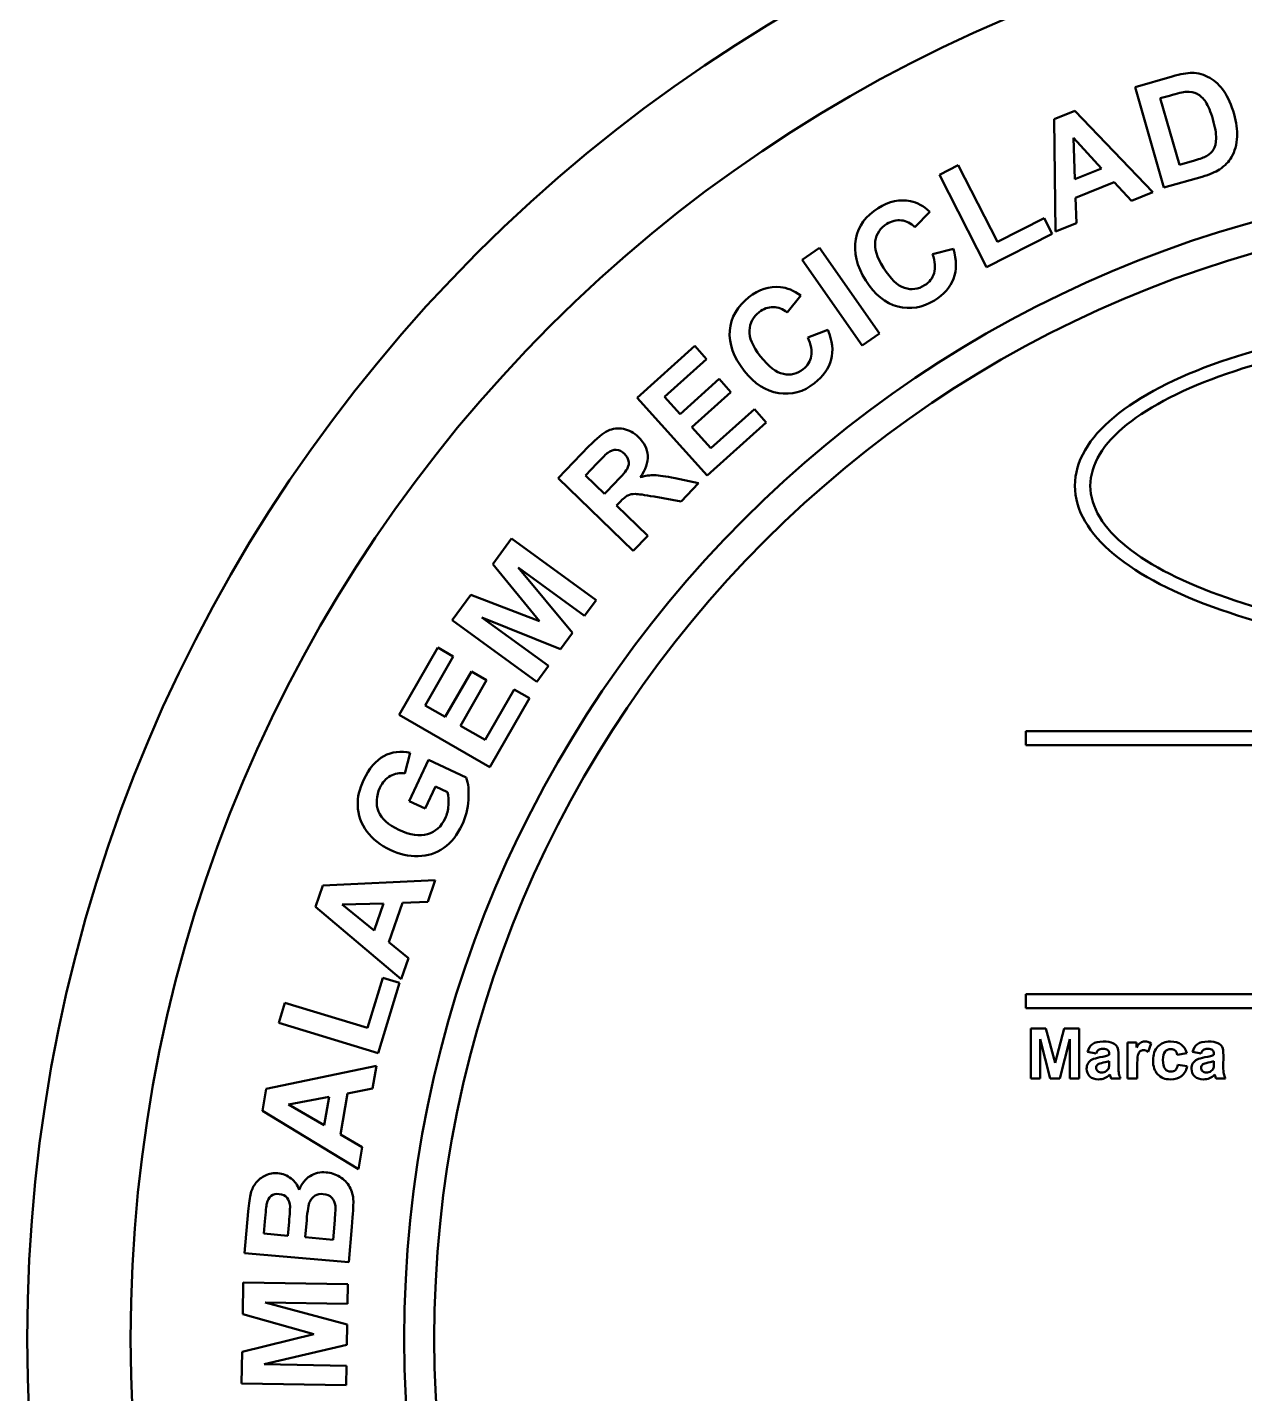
# Model space of a CAD drawing. Extents: x 0 to 900, y 0 to 581.
# Drawn here: x 578 to 664.4, y 382.8 to 479.8 of the extents above; entities that cross this region are included whole.
import ezdxf

# ---------------------------------------------------------------- set-up
doc = ezdxf.new("R2010")
doc.units = 0
doc.header["$LTSCALE"] = 2
doc.layers.add('AM_0', color=7, linetype='CONTINUOUS', lineweight=50)

msp = doc.modelspace()

# ---------------------------------------------------------------- linework, layer by layer
at = {"layer": 'AM_0'}
for radius in [109, 101.675]:
    msp.add_circle((687.029, 386.739), radius, dxfattribs=at)
msp.add_ellipse((687.029, 386.739), major_axis=(80.119, 0), ratio=0.999993, start_param=4.712389, end_param=10.995574, dxfattribs=at)
for points in [[(656.656, 475.587), (656.656, 475.587), (659.288, 476.342), (659.288, 476.342)], [(659.288, 476.342), (659.882, 476.512), (660.346, 476.597), (660.685, 476.595)], [(660.685, 476.595), (661.139, 476.592), (661.56, 476.475), (661.948, 476.245)], [(661.948, 476.245), (662.337, 476.017), (662.675, 475.697), (662.962, 475.286)], [(658.702, 468.452), (658.702, 468.452), (656.656, 475.587), (656.656, 475.587)], [(660.29, 475.249), (660.076, 475.237), (659.676, 475.146), (659.088, 474.978)], [(661.055, 475.104), (660.831, 475.22), (660.576, 475.268), (660.29, 475.249)], [(662.962, 475.286), (663.247, 474.874), (663.486, 474.335), (663.678, 473.666)], [(659.088, 474.978), (659.088, 474.978), (658.442, 474.792), (658.442, 474.792)], [(658.442, 474.792), (658.442, 474.792), (659.797, 470.068), (659.797, 470.068)], [(661.661, 474.531), (661.479, 474.798), (661.276, 474.99), (661.055, 475.104)], [(662.171, 473.304), (662.013, 473.855), (661.842, 474.263), (661.661, 474.531)], [(650.911, 473.307), (650.911, 473.307), (652.381, 473.901), (652.381, 473.901)], [(651.011, 465.343), (651.011, 465.343), (650.911, 473.307), (650.911, 473.307)], [(652.381, 473.901), (652.381, 473.901), (657.917, 468.133), (657.917, 468.133)], [(662.4, 471.954), (662.405, 472.301), (662.329, 472.752), (662.171, 473.304)], [(663.678, 473.666), (663.846, 473.079), (663.919, 472.552), (663.894, 472.084)], [(652.278, 471.992), (652.278, 471.992), (652.381, 469.062), (652.381, 469.062)], [(654.258, 469.821), (654.258, 469.821), (652.278, 471.992), (652.278, 471.992)], [(662.221, 471.157), (662.335, 471.341), (662.394, 471.607), (662.4, 471.954)], [(663.894, 472.084), (663.865, 471.515), (663.732, 471.022), (663.491, 470.606)], [(659.797, 470.068), (659.797, 470.068), (660.871, 470.376), (660.871, 470.376)], [(660.871, 470.376), (661.274, 470.492), (661.558, 470.597), (661.724, 470.695)], [(661.724, 470.695), (661.94, 470.819), (662.106, 470.973), (662.221, 471.157)], [(663.491, 470.606), (663.312, 470.291), (663.029, 470.004), (662.643, 469.746)], [(642.77, 469.36), (642.77, 469.36), (644.105, 470.04), (644.105, 470.04)], [(644.105, 470.04), (644.105, 470.04), (646.879, 464.595), (646.879, 464.595)], [(652.381, 469.062), (652.381, 469.062), (654.258, 469.821), (654.258, 469.821)], [(662.643, 469.746), (662.355, 469.554), (661.944, 469.382), (661.411, 469.229)], [(646.112, 462.8), (646.112, 462.8), (642.77, 469.36), (642.77, 469.36)], [(655.172, 468.843), (655.172, 468.843), (652.421, 467.731), (652.421, 467.731)], [(656.404, 467.522), (656.404, 467.522), (655.172, 468.843), (655.172, 468.843)], [(661.411, 469.229), (661.411, 469.229), (658.702, 468.452), (658.702, 468.452)], [(638.419, 467.001), (639.188, 467.482), (639.956, 467.646), (640.721, 467.49)], [(640.721, 467.49), (641.176, 467.402), (641.632, 467.149), (642.09, 466.734)], [(652.421, 467.731), (652.421, 467.731), (652.485, 465.938), (652.485, 465.938)], [(657.917, 468.133), (657.917, 468.133), (656.404, 467.522), (656.404, 467.522)], [(636.828, 464.799), (637.007, 465.716), (637.536, 466.45), (638.419, 467.001)], [(642.09, 466.734), (642.09, 466.734), (641.019, 465.647), (641.019, 465.647)], [(639.033, 465.875), (638.567, 465.584), (638.291, 465.18), (638.211, 464.663)], [(640.07, 466.13), (639.716, 466.171), (639.37, 466.086), (639.033, 465.875)], [(641.019, 465.647), (640.742, 465.928), (640.425, 466.089), (640.07, 466.13)], [(646.879, 464.595), (646.879, 464.595), (650.199, 466.287), (650.199, 466.287)], [(650.199, 466.287), (650.199, 466.287), (650.767, 465.172), (650.767, 465.172)], [(652.485, 465.938), (652.485, 465.938), (651.011, 465.343), (651.011, 465.343)], [(637.542, 461.85), (636.887, 462.898), (636.65, 463.881), (636.828, 464.799)], [(638.211, 464.663), (638.13, 464.147), (638.323, 463.515), (638.792, 462.764)], [(650.767, 465.172), (650.767, 465.172), (646.112, 462.8), (646.112, 462.8)], [(633.018, 463.327), (633.018, 463.327), (634.245, 464.186), (634.245, 464.186)], [(634.245, 464.186), (634.245, 464.186), (638.502, 458.106), (638.502, 458.106)], [(642.278, 463.73), (642.278, 463.73), (643.753, 464.11), (643.753, 464.11)], [(642.386, 462.39), (642.496, 462.756), (642.459, 463.203), (642.278, 463.73)], [(643.753, 464.11), (643.993, 463.304), (643.998, 462.598), (643.768, 461.989)], [(637.275, 457.247), (637.275, 457.247), (633.018, 463.327), (633.018, 463.327)], [(638.792, 462.764), (639.29, 461.968), (639.786, 461.49), (640.284, 461.333)], [(639.812, 460.013), (638.917, 460.249), (638.16, 460.861), (637.542, 461.85)], [(641.716, 461.522), (642.054, 461.734), (642.278, 462.022), (642.386, 462.39)], [(643.768, 461.989), (643.537, 461.383), (643.083, 460.867), (642.408, 460.445)], [(629.239, 460.667), (629.954, 461.226), (630.7, 461.469), (631.477, 461.394)], [(631.477, 461.394), (631.939, 461.354), (632.419, 461.15), (632.918, 460.785)], [(632.918, 460.785), (632.918, 460.785), (631.966, 459.592), (631.966, 459.592)], [(640.284, 461.333), (640.781, 461.173), (641.259, 461.237), (641.716, 461.522)], [(627.887, 458.311), (627.969, 459.241), (628.419, 460.027), (629.239, 460.667)], [(630.972, 459.973), (630.615, 459.977), (630.28, 459.856), (629.967, 459.611)], [(631.966, 459.592), (631.661, 459.843), (631.33, 459.97), (630.972, 459.973)], [(642.408, 460.445), (641.572, 459.923), (640.706, 459.779), (639.812, 460.013)], [(629.967, 459.611), (629.534, 459.273), (629.303, 458.842), (629.277, 458.32)], [(662.73, 456.1), (668.969, 458.269), (677.567, 459.614), (687.029, 459.614)], [(628.905, 455.453), (628.144, 456.426), (627.806, 457.379), (627.887, 458.311)], [(629.277, 458.32), (629.25, 457.799), (629.508, 457.19), (630.053, 456.492)], [(633.419, 457.817), (633.419, 457.817), (634.846, 458.349), (634.846, 458.349)], [(633.667, 456.496), (633.738, 456.871), (633.654, 457.312), (633.419, 457.817)], [(634.846, 458.349), (635.169, 457.573), (635.248, 456.871), (635.082, 456.242)], [(638.502, 458.106), (638.502, 458.106), (637.275, 457.247), (637.275, 457.247)], [(687.029, 458.682), (677.709, 458.682), (669.256, 457.364), (663.14, 455.237)], [(621.308, 453.53), (621.308, 453.53), (625.397, 457.212), (625.397, 457.212)], [(625.397, 457.212), (625.397, 457.212), (626.237, 456.278), (626.237, 456.278)], [(626.237, 456.278), (626.237, 456.278), (623.262, 453.599), (623.262, 453.599)], [(630.053, 456.492), (630.631, 455.753), (631.175, 455.329), (631.686, 455.224)], [(633.091, 455.563), (633.405, 455.809), (633.597, 456.119), (633.667, 456.496)], [(635.082, 456.242), (634.916, 455.615), (634.519, 455.054), (633.891, 454.564)], [(624.362, 452.377), (624.362, 452.377), (627.131, 454.87), (627.131, 454.87)], [(627.131, 454.87), (627.131, 454.87), (627.967, 453.941), (627.967, 453.941)], [(631.355, 453.863), (630.441, 454.004), (629.623, 454.534), (628.905, 455.453)], [(631.686, 455.224), (632.198, 455.118), (632.666, 455.231), (633.091, 455.563)], [(627.967, 453.941), (627.967, 453.941), (625.198, 451.448), (625.198, 451.448)], [(633.891, 454.564), (633.115, 453.957), (632.269, 453.724), (631.355, 453.863)], [(626.274, 448.015), (626.274, 448.015), (621.308, 453.53), (621.308, 453.53)], [(623.262, 453.599), (623.262, 453.599), (624.362, 452.377), (624.362, 452.377)], [(626.55, 449.947), (626.55, 449.947), (629.631, 452.721), (629.631, 452.721)], [(629.631, 452.721), (629.631, 452.721), (630.468, 451.791), (630.468, 451.791)], [(617.886, 450.089), (618.437, 450.66), (618.885, 451.027), (619.231, 451.193)], [(619.231, 451.193), (619.576, 451.359), (619.947, 451.402), (620.342, 451.321)], [(620.342, 451.321), (620.738, 451.239), (621.092, 451.046), (621.408, 450.741)], [(625.198, 451.448), (625.198, 451.448), (626.55, 449.947), (626.55, 449.947)], [(630.468, 451.791), (630.468, 451.791), (626.274, 448.015), (626.274, 448.015)], [(615.694, 447.819), (615.694, 447.819), (617.886, 450.089), (617.886, 450.089)], [(621.408, 450.741), (621.808, 450.354), (622.026, 449.916), (622.06, 449.429)], [(619.229, 449.636), (619.133, 449.56), (618.874, 449.303), (618.451, 448.866)], [(619.831, 449.84), (619.628, 449.851), (619.428, 449.782), (619.229, 449.636)], [(620.405, 449.564), (620.225, 449.738), (620.034, 449.829), (619.831, 449.84)], [(620.7, 449.068), (620.663, 449.243), (620.566, 449.409), (620.405, 449.564)], [(620.635, 448.547), (620.715, 448.717), (620.736, 448.891), (620.7, 449.068)], [(622.06, 449.429), (622.093, 448.943), (621.917, 448.43), (621.532, 447.897)], [(618.451, 448.866), (618.451, 448.866), (617.64, 448.025), (617.64, 448.025)], [(619.763, 447.515), (620.262, 448.032), (620.553, 448.376), (620.635, 448.547)], [(621.033, 442.664), (621.033, 442.664), (615.694, 447.819), (615.694, 447.819)], [(617.64, 448.025), (617.64, 448.025), (618.993, 446.718), (618.993, 446.718)], [(618.993, 446.718), (618.993, 446.718), (619.763, 447.515), (619.763, 447.515)], [(621.532, 447.897), (621.894, 447.998), (622.23, 448.047), (622.539, 448.041)], [(622.539, 448.041), (622.848, 448.036), (623.333, 447.961), (623.997, 447.818)], [(623.997, 447.818), (623.997, 447.818), (625.669, 447.464), (625.669, 447.464)], [(625.669, 447.464), (625.669, 447.464), (624.424, 446.175), (624.424, 446.175)], [(620.641, 446.598), (620.49, 446.522), (620.296, 446.361), (620.056, 446.113)], [(624.424, 446.175), (624.424, 446.175), (622.509, 446.518), (622.509, 446.518)], [(620.056, 446.113), (620.056, 446.113), (619.846, 445.895), (619.846, 445.895)], [(619.846, 445.895), (619.846, 445.895), (622.075, 443.743), (622.075, 443.743)], [(611.077, 441.723), (611.077, 441.723), (612.399, 443.542), (612.399, 443.542)], [(612.399, 443.542), (612.399, 443.542), (618.403, 439.18), (618.403, 439.18)], [(622.075, 443.743), (622.075, 443.743), (621.033, 442.664), (621.033, 442.664)], [(614.391, 437.671), (614.391, 437.671), (611.077, 441.723), (611.077, 441.723)], [(612.859, 441.488), (612.859, 441.488), (616.719, 436.862), (616.719, 436.862)], [(617.585, 438.054), (617.585, 438.054), (612.859, 441.488), (612.859, 441.488)], [(608.185, 437.743), (608.185, 437.743), (609.504, 439.558), (609.504, 439.558)], [(609.504, 439.558), (609.504, 439.558), (614.391, 437.671), (614.391, 437.671)], [(618.403, 439.18), (618.403, 439.18), (617.585, 438.054), (617.585, 438.054)], [(614.19, 433.381), (614.19, 433.381), (608.185, 437.743), (608.185, 437.743)], [(610.281, 437.94), (610.281, 437.94), (615.007, 434.506), (615.007, 434.506)], [(615.871, 435.694), (615.871, 435.694), (610.281, 437.94), (610.281, 437.94)], [(616.719, 436.862), (616.719, 436.862), (615.871, 435.694), (615.871, 435.694)], [(604.422, 431.034), (604.422, 431.034), (607.173, 435.799), (607.173, 435.799)], [(607.173, 435.799), (607.173, 435.799), (608.261, 435.171), (608.261, 435.171)], [(608.261, 435.171), (608.261, 435.171), (606.258, 431.704), (606.258, 431.704)], [(615.007, 434.506), (615.007, 434.506), (614.19, 433.381), (614.19, 433.381)], [(607.683, 430.881), (607.683, 430.881), (609.546, 434.107), (609.546, 434.107)], [(609.546, 434.107), (609.546, 434.107), (610.628, 433.483), (610.628, 433.483)], [(610.628, 433.483), (610.628, 433.483), (608.765, 430.256), (608.765, 430.256)], [(610.515, 429.246), (610.515, 429.246), (612.587, 432.836), (612.587, 432.836)], [(612.587, 432.836), (612.587, 432.836), (613.671, 432.211), (613.671, 432.211)], [(606.258, 431.704), (606.258, 431.704), (607.683, 430.881), (607.683, 430.881)], [(613.671, 432.211), (613.671, 432.211), (610.849, 427.323), (610.849, 427.323)], [(610.849, 427.323), (610.849, 427.323), (604.422, 431.034), (604.422, 431.034)], [(608.765, 430.256), (608.765, 430.256), (610.515, 429.246), (610.515, 429.246)], [(648.903, 428.872), (648.903, 428.872), (648.903, 429.86), (648.903, 429.86)], [(648.903, 429.86), (648.903, 429.86), (725.156, 429.86), (725.156, 429.86)], [(725.156, 428.872), (725.156, 428.872), (648.903, 428.872), (648.903, 428.872)], [(601.895, 426.392), (602.284, 427.226), (602.764, 427.798), (603.332, 428.103)], [(603.332, 428.103), (603.902, 428.409), (604.527, 428.486), (605.208, 428.332)], [(605.208, 428.332), (605.208, 428.332), (604.832, 426.866), (604.832, 426.866)], [(605.14, 424.907), (605.14, 424.907), (606.505, 427.834), (606.505, 427.834)], [(606.505, 427.834), (606.505, 427.834), (609.185, 426.584), (609.185, 426.584)], [(604.832, 426.866), (604.456, 426.925), (604.112, 426.868), (603.798, 426.696)], [(601.479, 424.625), (601.456, 425.16), (601.596, 425.749), (601.895, 426.392)], [(603.056, 425.85), (602.779, 425.257), (602.747, 424.698), (602.959, 424.172)], [(603.798, 426.696), (603.485, 426.523), (603.238, 426.242), (603.056, 425.85)], [(606.999, 425.933), (606.999, 425.933), (606.274, 424.378), (606.274, 424.378)], [(607.853, 425.535), (607.853, 425.535), (606.999, 425.933), (606.999, 425.933)], [(609.185, 426.584), (609.327, 426.171), (609.378, 425.646), (609.336, 425.008)], [(606.274, 424.378), (606.274, 424.378), (605.14, 424.907), (605.14, 424.907)], [(607.915, 424.61), (607.937, 424.947), (607.915, 425.256), (607.853, 425.535)], [(609.336, 425.008), (609.292, 424.37), (609.142, 423.775), (608.885, 423.222)], [(602.129, 422.751), (601.723, 423.299), (601.505, 423.923), (601.479, 424.625)], [(602.959, 424.172), (603.173, 423.645), (603.65, 423.211), (604.39, 422.866)], [(607.683, 423.675), (607.816, 423.96), (607.893, 424.272), (607.915, 424.61)], [(604.39, 422.866), (605.187, 422.494), (605.87, 422.391), (606.435, 422.561)], [(606.435, 422.561), (606.999, 422.728), (607.415, 423.101), (607.683, 423.675)], [(608.885, 423.222), (608.557, 422.519), (608.123, 421.973), (607.585, 421.588)], [(603.792, 421.44), (603.092, 421.766), (602.537, 422.204), (602.129, 422.751)], [(605.768, 420.999), (605.096, 420.992), (604.438, 421.139), (603.792, 421.44)], [(607.585, 421.588), (607.045, 421.203), (606.44, 421.006), (605.768, 420.999)], [(599.001, 418.906), (599.001, 418.906), (606.986, 419.3), (606.986, 419.3)], [(606.986, 419.3), (606.986, 419.3), (606.455, 417.757), (606.455, 417.757)], [(598.485, 417.407), (598.485, 417.407), (599.001, 418.906), (599.001, 418.906)], [(604.562, 412.258), (604.562, 412.258), (598.485, 417.407), (598.485, 417.407)], [(603.312, 417.646), (603.312, 417.646), (600.374, 417.576), (600.374, 417.576)], [(600.374, 417.576), (600.374, 417.576), (602.653, 415.731), (602.653, 415.731)], [(602.653, 415.731), (602.653, 415.731), (603.312, 417.646), (603.312, 417.646)], [(604.65, 417.694), (604.65, 417.694), (603.684, 414.888), (603.684, 414.888)], [(606.455, 417.757), (606.455, 417.757), (604.65, 417.694), (604.65, 417.694)], [(603.684, 414.888), (603.684, 414.888), (605.079, 413.761), (605.079, 413.761)], [(605.079, 413.761), (605.079, 413.761), (604.562, 412.258), (604.562, 412.258)], [(602.161, 408.803), (602.161, 408.803), (603.25, 412.366), (603.25, 412.366)], [(603.25, 412.366), (603.25, 412.366), (604.446, 412), (604.446, 412)], [(604.446, 412), (604.446, 412), (602.919, 407.004), (602.919, 407.004)], [(595.879, 409.157), (595.879, 409.157), (596.317, 410.589), (596.317, 410.589)], [(596.317, 410.589), (596.317, 410.589), (602.161, 408.803), (602.161, 408.803)], [(648.903, 410.217), (648.903, 410.217), (648.903, 411.205), (648.903, 411.205)], [(648.903, 411.205), (648.903, 411.205), (725.156, 411.205), (725.156, 411.205)], [(725.156, 410.217), (725.156, 410.217), (648.903, 410.217), (648.903, 410.217)], [(602.919, 407.004), (602.919, 407.004), (595.879, 409.157), (595.879, 409.157)], [(649.255, 408.76), (649.255, 408.76), (650.327, 408.76), (650.327, 408.76)], [(649.255, 405.211), (649.255, 405.211), (649.255, 408.76), (649.255, 408.76)], [(650.327, 408.76), (650.327, 408.76), (650.971, 406.339), (650.971, 406.339)], [(650.971, 406.339), (650.971, 406.339), (651.607, 408.76), (651.607, 408.76)], [(651.607, 408.76), (651.607, 408.76), (652.682, 408.76), (652.682, 408.76)], [(652.682, 408.76), (652.682, 408.76), (652.682, 405.211), (652.682, 405.211)], [(649.92, 408.004), (649.92, 408.004), (649.92, 405.211), (649.92, 405.211)], [(650.622, 405.211), (650.622, 405.211), (649.92, 408.004), (649.92, 408.004)], [(652.017, 408.004), (652.017, 408.004), (651.312, 405.211), (651.312, 405.211)], [(652.017, 405.211), (652.017, 405.211), (652.017, 408.004), (652.017, 408.004)], [(653.28, 407.109), (653.35, 407.357), (653.469, 407.541), (653.638, 407.661)], [(655.071, 407.732), (655.219, 407.66), (655.324, 407.569), (655.385, 407.458)], [(655.385, 407.458), (655.445, 407.347), (655.475, 407.145), (655.475, 406.849)], [(656.117, 407.781), (656.117, 407.781), (656.749, 407.781), (656.749, 407.781)], [(656.117, 405.211), (656.117, 405.211), (656.117, 407.781), (656.117, 407.781)], [(656.749, 407.781), (656.749, 407.781), (656.749, 407.416), (656.749, 407.416)], [(656.749, 407.416), (656.857, 407.589), (656.954, 407.703), (657.04, 407.757)], [(657.782, 407.711), (657.782, 407.711), (657.572, 407.119), (657.572, 407.119)], [(659.919, 407.637), (660.103, 407.503), (660.236, 407.297), (660.317, 407.021)], [(660.724, 407.109), (660.793, 407.357), (660.912, 407.541), (661.082, 407.661)], [(662.515, 407.732), (662.663, 407.66), (662.768, 407.569), (662.828, 407.458)], [(662.828, 407.458), (662.889, 407.347), (662.919, 407.145), (662.919, 406.849)], [(653.897, 406.997), (653.897, 406.997), (653.28, 407.109), (653.28, 407.109)], [(653.314, 406.301), (653.383, 406.415), (653.481, 406.502), (653.606, 406.563)], [(653.606, 406.563), (653.731, 406.623), (653.911, 406.676), (654.147, 406.721)], [(654.062, 407.247), (653.994, 407.2), (653.94, 407.117), (653.897, 406.997)], [(654.147, 406.721), (654.464, 406.781), (654.685, 406.837), (654.807, 406.888)], [(654.807, 406.445), (654.72, 406.416), (654.582, 406.382), (654.393, 406.341)], [(654.807, 406.956), (654.807, 407.087), (654.775, 407.18), (654.71, 407.236)], [(654.807, 406.888), (654.807, 406.888), (654.807, 406.956), (654.807, 406.956)], [(654.807, 406.31), (654.807, 406.31), (654.807, 406.445), (654.807, 406.445)], [(655.475, 406.849), (655.475, 406.849), (655.468, 406.055), (655.468, 406.055)], [(656.855, 406.867), (656.817, 406.729), (656.798, 406.442), (656.798, 406.005)], [(657.011, 407.151), (656.944, 407.099), (656.892, 407.004), (656.855, 406.867)], [(659.646, 406.901), (659.624, 407.034), (659.573, 407.135), (659.493, 407.203)], [(660.317, 407.021), (660.317, 407.021), (659.646, 406.901), (659.646, 406.901)], [(661.341, 406.997), (661.341, 406.997), (660.724, 407.109), (660.724, 407.109)], [(660.758, 406.301), (660.827, 406.415), (660.925, 406.502), (661.049, 406.563)], [(661.049, 406.563), (661.174, 406.623), (661.355, 406.676), (661.59, 406.721)], [(661.505, 407.247), (661.438, 407.2), (661.383, 407.117), (661.341, 406.997)], [(661.59, 406.721), (661.908, 406.781), (662.129, 406.837), (662.251, 406.888)], [(662.251, 406.445), (662.164, 406.416), (662.026, 406.382), (661.837, 406.341)], [(662.251, 406.956), (662.251, 407.087), (662.219, 407.18), (662.154, 407.236)], [(662.251, 406.888), (662.251, 406.888), (662.251, 406.956), (662.251, 406.956)], [(662.251, 406.31), (662.251, 406.31), (662.251, 406.445), (662.251, 406.445)], [(662.919, 406.849), (662.919, 406.849), (662.912, 406.055), (662.912, 406.055)], [(594.992, 404.475), (594.992, 404.475), (602.817, 406.114), (602.817, 406.114)], [(602.817, 406.114), (602.817, 406.114), (602.534, 404.507), (602.534, 404.507)], [(654.393, 406.341), (654.205, 406.301), (654.082, 406.261), (654.023, 406.223)], [(654.861, 405.492), (654.744, 405.379), (654.62, 405.294), (654.488, 405.237)], [(654.619, 405.753), (654.701, 405.814), (654.755, 405.889), (654.781, 405.978)], [(654.781, 405.978), (654.799, 406.036), (654.807, 406.147), (654.807, 406.31)], [(654.885, 405.412), (654.874, 405.452), (654.866, 405.479), (654.861, 405.492)], [(654.95, 405.211), (654.933, 405.256), (654.91, 405.323), (654.885, 405.412)], [(655.468, 406.055), (655.468, 405.83), (655.479, 405.663), (655.501, 405.555)], [(655.501, 405.555), (655.523, 405.449), (655.564, 405.333), (655.623, 405.211)], [(656.798, 406.005), (656.798, 406.005), (656.798, 405.211), (656.798, 405.211)], [(659.508, 405.817), (659.591, 405.891), (659.649, 406.017), (659.683, 406.196)], [(659.683, 406.196), (659.683, 406.196), (660.351, 406.083), (660.351, 406.083)], [(660.351, 406.083), (660.282, 405.776), (660.148, 405.544), (659.951, 405.388)], [(661.837, 406.341), (661.648, 406.301), (661.525, 406.261), (661.467, 406.223)], [(662.305, 405.492), (662.188, 405.379), (662.064, 405.294), (661.932, 405.237)], [(662.062, 405.753), (662.145, 405.814), (662.199, 405.889), (662.224, 405.978)], [(662.224, 405.978), (662.243, 406.036), (662.251, 406.147), (662.251, 406.31)], [(662.328, 405.412), (662.318, 405.452), (662.309, 405.479), (662.305, 405.492)], [(662.394, 405.211), (662.376, 405.256), (662.354, 405.323), (662.328, 405.412)], [(662.912, 406.055), (662.912, 405.83), (662.923, 405.663), (662.945, 405.555)], [(662.945, 405.555), (662.966, 405.449), (663.008, 405.333), (663.067, 405.211)], [(594.716, 402.915), (594.716, 402.915), (594.992, 404.475), (594.992, 404.475)], [(602.534, 404.507), (602.534, 404.507), (600.76, 404.162), (600.76, 404.162)], [(649.92, 405.211), (649.92, 405.211), (649.255, 405.211), (649.255, 405.211)], [(651.312, 405.211), (651.312, 405.211), (650.622, 405.211), (650.622, 405.211)], [(652.682, 405.211), (652.682, 405.211), (652.017, 405.211), (652.017, 405.211)], [(655.623, 405.211), (655.623, 405.211), (654.95, 405.211), (654.95, 405.211)], [(656.798, 405.211), (656.798, 405.211), (656.117, 405.211), (656.117, 405.211)], [(663.067, 405.211), (663.067, 405.211), (662.394, 405.211), (662.394, 405.211)], [(599.446, 403.906), (599.446, 403.906), (596.556, 403.377), (596.556, 403.377)], [(599.095, 401.911), (599.095, 401.911), (599.446, 403.906), (599.446, 403.906)], [(600.76, 404.162), (600.76, 404.162), (600.245, 401.24), (600.245, 401.24)], [(601.523, 398.779), (601.523, 398.779), (594.716, 402.915), (594.716, 402.915)], [(596.556, 403.377), (596.556, 403.377), (599.095, 401.911), (599.095, 401.911)], [(600.245, 401.24), (600.245, 401.24), (601.8, 400.345), (601.8, 400.345)], [(601.8, 400.345), (601.8, 400.345), (601.523, 398.779), (601.523, 398.779)], [(593.895, 397.08), (593.968, 397.363), (594.092, 397.61), (594.267, 397.824)], [(594.267, 397.824), (594.442, 398.038), (594.663, 398.208), (594.935, 398.336)], [(594.935, 398.336), (595.205, 398.465), (595.5, 398.516), (595.819, 398.488)], [(595.819, 398.488), (596.165, 398.458), (596.475, 398.337), (596.748, 398.126)], [(596.748, 398.126), (597.021, 397.913), (597.216, 397.641), (597.332, 397.31)], [(597.332, 397.31), (597.502, 397.747), (597.757, 398.075), (598.093, 398.289)], [(598.093, 398.289), (598.431, 398.504), (598.813, 398.592), (599.24, 398.555)], [(599.24, 398.555), (599.576, 398.525), (599.896, 398.419), (600.201, 398.235)], [(600.201, 398.235), (600.504, 398.05), (600.74, 397.814), (600.906, 397.528)], [(593.706, 395.776), (593.758, 396.361), (593.82, 396.796), (593.895, 397.08)], [(595.329, 396.878), (595.175, 396.763), (595.073, 396.583), (595.022, 396.337)], [(595.903, 397.017), (595.674, 397.037), (595.483, 396.991), (595.329, 396.878)], [(596.463, 396.747), (596.329, 396.906), (596.143, 396.996), (595.903, 397.017)], [(596.673, 396.122), (596.666, 396.379), (596.596, 396.588), (596.463, 396.747)], [(598.456, 396.906), (598.291, 396.811), (598.164, 396.666), (598.076, 396.469)], [(599.034, 397.018), (598.813, 397.038), (598.62, 396.999), (598.456, 396.906)], [(599.645, 396.753), (599.5, 396.907), (599.296, 396.995), (599.034, 397.018)], [(599.891, 396.185), (599.871, 396.411), (599.787, 396.6), (599.645, 396.753)], [(600.906, 397.528), (601.071, 397.241), (601.159, 396.897), (601.169, 396.495)], [(593.448, 392.82), (593.448, 392.82), (593.706, 395.776), (593.706, 395.776)], [(595.022, 396.337), (594.992, 396.191), (594.946, 395.766), (594.884, 395.064)], [(596.604, 395.035), (596.655, 395.617), (596.678, 395.979), (596.673, 396.122)], [(598.076, 396.469), (597.988, 396.272), (597.914, 395.833), (597.855, 395.155)], [(599.847, 395.157), (599.894, 395.696), (599.91, 396.038), (599.891, 396.185)], [(601.169, 396.495), (601.173, 396.245), (601.138, 395.643), (601.062, 394.69)], [(594.884, 395.064), (594.884, 395.064), (594.809, 394.207), (594.809, 394.207)], [(596.519, 394.057), (596.519, 394.057), (596.604, 395.035), (596.604, 395.035)], [(597.855, 395.155), (597.855, 395.155), (597.75, 393.949), (597.75, 393.949)], [(599.726, 393.777), (599.726, 393.777), (599.847, 395.157), (599.847, 395.157)], [(594.809, 394.207), (594.809, 394.207), (596.519, 394.057), (596.519, 394.057)], [(597.75, 393.949), (597.75, 393.949), (599.726, 393.777), (599.726, 393.777)], [(601.062, 394.69), (601.062, 394.69), (600.841, 392.173), (600.841, 392.173)], [(600.841, 392.173), (600.841, 392.173), (593.448, 392.82), (593.448, 392.82)], [(593.318, 388.491), (593.318, 388.491), (593.358, 390.739), (593.358, 390.739)], [(593.358, 390.739), (593.358, 390.739), (600.778, 390.609), (600.778, 390.609)], [(600.778, 390.609), (600.778, 390.609), (600.754, 389.219), (600.754, 389.219)], [(594.912, 389.321), (594.912, 389.321), (600.728, 387.745), (600.728, 387.745)], [(600.754, 389.219), (600.754, 389.219), (594.912, 389.321), (594.912, 389.321)], [(598.358, 387.072), (598.358, 387.072), (593.318, 388.491), (593.318, 388.491)], [(593.272, 385.815), (593.272, 385.815), (598.358, 387.072), (598.358, 387.072)], [(600.728, 387.745), (600.728, 387.745), (600.703, 386.302), (600.703, 386.302)], [(600.703, 386.302), (600.703, 386.302), (594.836, 384.935), (594.836, 384.935)], [(593.233, 383.572), (593.233, 383.572), (593.272, 385.815), (593.272, 385.815)], [(594.836, 384.935), (594.836, 384.935), (600.678, 384.833), (600.678, 384.833)], [(600.678, 384.833), (600.678, 384.833), (600.653, 383.443), (600.653, 383.443)], [(600.653, 383.443), (600.653, 383.443), (593.233, 383.572), (593.233, 383.572)]]:
    msp.add_open_spline(points, degree=3, dxfattribs=at)
for points, knots in [([(687.029, 468.99), (732.448, 468.99), (769.28, 432.157), (769.28, 386.739), (769.28, 386.739), (769.28, 341.321), (732.448, 304.489), (687.029, 304.489), (687.029, 304.489), (641.611, 304.489), (604.778, 341.321), (604.778, 386.739), (604.778, 386.739), (604.778, 432.157), (641.611, 468.99), (687.029, 468.99)], [0, 0, 0, 0, 0.25, 0.25, 0.25, 0.25, 0.5, 0.5, 0.5, 0.5, 0.75, 0.75, 0.75, 0.75, 1, 1, 1, 1]), ([(662.73, 438.484), (656.341, 440.705), (652.381, 443.819), (652.381, 447.292), (652.381, 447.292), (652.381, 450.766), (656.341, 453.879), (662.73, 456.1)], [0.625, 0.625, 0.625, 0.625, 0.75, 0.75, 0.75, 0.75, 0.875, 0.875, 0.875, 0.875]), ([(663.14, 455.237), (657.173, 453.163), (653.474, 450.349), (653.474, 447.292), (653.474, 447.292), (653.474, 444.236), (657.173, 441.421), (663.14, 439.347)], [0.125, 0.125, 0.125, 0.125, 0.25, 0.25, 0.25, 0.25, 0.375, 0.375, 0.375, 0.375]), ([(622.509, 446.518), (621.826, 446.642), (621.383, 446.705), (621.176, 446.708), (621.176, 446.708), (620.97, 446.71), (620.792, 446.673), (620.641, 446.598)], [0.6666667, 0.6666667, 0.6666667, 0.6666667, 0.7222222, 0.7222222, 0.7222222, 0.7222222, 0.7777778, 0.7777778, 0.7777778, 0.7777778]), ([(663.14, 439.347), (669.256, 437.221), (677.709, 435.902), (687.029, 435.902), (687.029, 435.902), (696.35, 435.902), (704.802, 437.221), (710.919, 439.347)], [0.375, 0.375, 0.375, 0.375, 0.5, 0.5, 0.5, 0.5, 0.625, 0.625, 0.625, 0.625]), ([(711.329, 438.484), (705.09, 436.315), (696.491, 434.97), (687.029, 434.97), (687.029, 434.97), (677.568, 434.97), (668.969, 436.315), (662.73, 438.484)], [0.375, 0.375, 0.375, 0.375, 0.5, 0.5, 0.5, 0.5, 0.625, 0.625, 0.625, 0.625]), ([(653.638, 407.661), (653.808, 407.78), (654.059, 407.84), (654.393, 407.84), (654.393, 407.84), (654.697, 407.84), (654.923, 407.804), (655.071, 407.732)], [0.08, 0.08, 0.08, 0.08, 0.12, 0.12, 0.12, 0.12, 0.16, 0.16, 0.16, 0.16]), ([(657.04, 407.757), (657.127, 407.812), (657.225, 407.84), (657.335, 407.84), (657.335, 407.84), (657.49, 407.84), (657.639, 407.797), (657.782, 407.711)], [0.3846154, 0.3846154, 0.3846154, 0.3846154, 0.4615385, 0.4615385, 0.4615385, 0.4615385, 0.5384615, 0.5384615, 0.5384615, 0.5384615]), ([(658.261, 405.508), (658.037, 405.745), (657.925, 406.074), (657.925, 406.494), (657.925, 406.494), (657.925, 406.918), (658.038, 407.248), (658.262, 407.485)], [0.7222222, 0.7222222, 0.7222222, 0.7222222, 0.7777778, 0.7777778, 0.7777778, 0.7777778, 0.8333333, 0.8333333, 0.8333333, 0.8333333]), ([(658.262, 407.485), (658.486, 407.722), (658.79, 407.84), (659.172, 407.84), (659.172, 407.84), (659.485, 407.84), (659.734, 407.772), (659.919, 407.637)], [0.8333333, 0.8333333, 0.8333333, 0.8333333, 0.8888889, 0.8888889, 0.8888889, 0.8888889, 0.9444444, 0.9444444, 0.9444444, 0.9444444]), ([(661.082, 407.661), (661.252, 407.78), (661.503, 407.84), (661.837, 407.84), (661.837, 407.84), (662.141, 407.84), (662.367, 407.804), (662.515, 407.732)], [0.08, 0.08, 0.08, 0.08, 0.12, 0.12, 0.12, 0.12, 0.16, 0.16, 0.16, 0.16]), ([(654.71, 407.236), (654.646, 407.291), (654.524, 407.319), (654.345, 407.319), (654.345, 407.319), (654.224, 407.319), (654.129, 407.295), (654.062, 407.247)], [0.88, 0.88, 0.88, 0.88, 0.92, 0.92, 0.92, 0.92, 0.96, 0.96, 0.96, 0.96]), ([(657.572, 407.119), (657.458, 407.192), (657.351, 407.229), (657.253, 407.229), (657.253, 407.229), (657.157, 407.229), (657.077, 407.204), (657.011, 407.151)], [0.6153846, 0.6153846, 0.6153846, 0.6153846, 0.6923077, 0.6923077, 0.6923077, 0.6923077, 0.7692308, 0.7692308, 0.7692308, 0.7692308]), ([(658.776, 407.129), (658.676, 407.012), (658.625, 406.816), (658.625, 406.542), (658.625, 406.542), (658.625, 406.237), (658.676, 406.021), (658.779, 405.896)], [0.2222222, 0.2222222, 0.2222222, 0.2222222, 0.2777778, 0.2777778, 0.2777778, 0.2777778, 0.3333333, 0.3333333, 0.3333333, 0.3333333]), ([(659.493, 407.203), (659.413, 407.271), (659.309, 407.304), (659.182, 407.304), (659.182, 407.304), (659.012, 407.304), (658.877, 407.246), (658.776, 407.129)], [0.1111111, 0.1111111, 0.1111111, 0.1111111, 0.1666667, 0.1666667, 0.1666667, 0.1666667, 0.2222222, 0.2222222, 0.2222222, 0.2222222]), ([(662.154, 407.236), (662.09, 407.291), (661.968, 407.319), (661.789, 407.319), (661.789, 407.319), (661.667, 407.319), (661.573, 407.295), (661.505, 407.247)], [0.88, 0.88, 0.88, 0.88, 0.92, 0.92, 0.92, 0.92, 0.96, 0.96, 0.96, 0.96]), ([(653.439, 405.368), (653.286, 405.512), (653.21, 405.693), (653.21, 405.913), (653.21, 405.913), (653.21, 406.058), (653.245, 406.187), (653.314, 406.301)], [0.6, 0.6, 0.6, 0.6, 0.64, 0.64, 0.64, 0.64, 0.68, 0.68, 0.68, 0.68]), ([(654.023, 406.223), (653.935, 406.159), (653.89, 406.08), (653.89, 405.983), (653.89, 405.983), (653.89, 405.888), (653.925, 405.806), (653.997, 405.736)], [0.2222222, 0.2222222, 0.2222222, 0.2222222, 0.3333333, 0.3333333, 0.3333333, 0.3333333, 0.4444444, 0.4444444, 0.4444444, 0.4444444]), ([(653.997, 405.736), (654.068, 405.667), (654.158, 405.632), (654.268, 405.632), (654.268, 405.632), (654.391, 405.632), (654.507, 405.673), (654.619, 405.753)], [0.4444444, 0.4444444, 0.4444444, 0.4444444, 0.5555556, 0.5555556, 0.5555556, 0.5555556, 0.6666667, 0.6666667, 0.6666667, 0.6666667]), ([(659.951, 405.388), (659.755, 405.231), (659.491, 405.153), (659.16, 405.153), (659.16, 405.153), (658.784, 405.153), (658.484, 405.271), (658.261, 405.508)], [0.6111111, 0.6111111, 0.6111111, 0.6111111, 0.6666667, 0.6666667, 0.6666667, 0.6666667, 0.7222222, 0.7222222, 0.7222222, 0.7222222]), ([(658.779, 405.896), (658.881, 405.77), (659.018, 405.707), (659.191, 405.707), (659.191, 405.707), (659.321, 405.707), (659.426, 405.744), (659.508, 405.817)], [0.3333333, 0.3333333, 0.3333333, 0.3333333, 0.3888889, 0.3888889, 0.3888889, 0.3888889, 0.4444444, 0.4444444, 0.4444444, 0.4444444]), ([(660.882, 405.368), (660.73, 405.512), (660.654, 405.693), (660.654, 405.913), (660.654, 405.913), (660.654, 406.058), (660.688, 406.187), (660.758, 406.301)], [0.6, 0.6, 0.6, 0.6, 0.64, 0.64, 0.64, 0.64, 0.68, 0.68, 0.68, 0.68]), ([(661.467, 406.223), (661.378, 406.159), (661.334, 406.08), (661.334, 405.983), (661.334, 405.983), (661.334, 405.888), (661.369, 405.806), (661.44, 405.736)], [0.2222222, 0.2222222, 0.2222222, 0.2222222, 0.3333333, 0.3333333, 0.3333333, 0.3333333, 0.4444444, 0.4444444, 0.4444444, 0.4444444]), ([(661.44, 405.736), (661.511, 405.667), (661.601, 405.632), (661.711, 405.632), (661.711, 405.632), (661.834, 405.632), (661.951, 405.673), (662.062, 405.753)], [0.4444444, 0.4444444, 0.4444444, 0.4444444, 0.5555556, 0.5555556, 0.5555556, 0.5555556, 0.6666667, 0.6666667, 0.6666667, 0.6666667]), ([(654.488, 405.237), (654.356, 405.181), (654.215, 405.153), (654.064, 405.153), (654.064, 405.153), (653.8, 405.153), (653.591, 405.225), (653.439, 405.368)], [0.52, 0.52, 0.52, 0.52, 0.56, 0.56, 0.56, 0.56, 0.6, 0.6, 0.6, 0.6]), ([(661.932, 405.237), (661.8, 405.181), (661.658, 405.153), (661.508, 405.153), (661.508, 405.153), (661.244, 405.153), (661.034, 405.225), (660.882, 405.368)], [0.52, 0.52, 0.52, 0.52, 0.56, 0.56, 0.56, 0.56, 0.6, 0.6, 0.6, 0.6])]:
    msp.add_open_spline(points, degree=3, knots=knots, dxfattribs=at)

doc.saveas('drawing.dxf')
